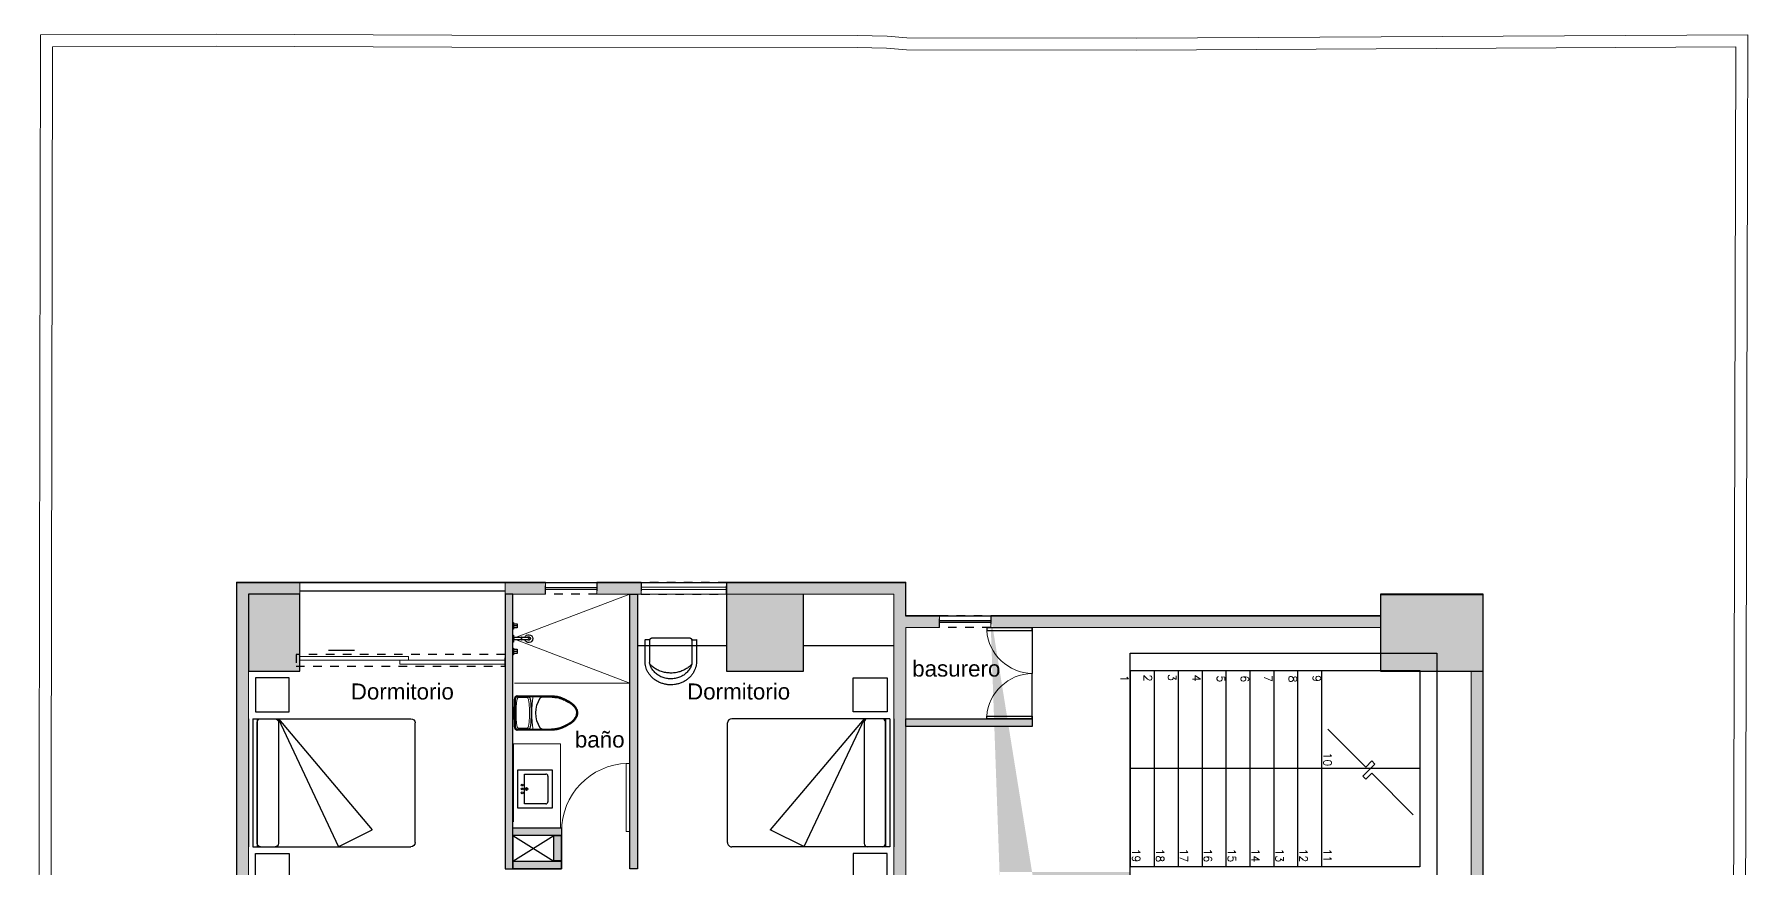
# Model space of a CAD drawing. Header units: metres. Extents: x -598 to 357, y -242 to 574.
# Drawn here: x -259.65 to -239.58, y 305.48 to 315.25 of the extents above; entities that cross this region are included whole.
import ezdxf

# ---------------------------------------------------------------- set-up
doc = ezdxf.new("R2010")
doc.units = ezdxf.units.M
doc.set_wipeout_variables(frame=1)
doc.linetypes.add('xref_Nivel PB$0$xref_Nivel PB$0$HIDDEN2', pattern=[0.1875, 0.125, -0.0625])
doc.linetypes.add('xref_Nivel TIPICO$0$HIDDEN2', pattern=[0.1875, 0.125, -0.0625])
for name, color, linetype, lineweight in [('A-DOOR', 1, 'Continuous', 18), ('Muro Mamspoteria', 5, 'Continuous', 9), ('P-SANR-FIXT', 251, 'Continuous', 18), ('xref_Nivel TIPICO$0$P-puerta', 1, 'Continuous', 18)]:
    doc.layers.add(name, color=color, linetype=linetype, lineweight=lineweight)
for name, color, linetype in [('APTOS_SPZ_MCH_N2 MUNI$0$DUCTOS', 1, 'Continuous'), ('APTOS_SPZ_MCH_N2 MUNI$0$Muebles', 1, 'Continuous'), ('MINUSV', 7, 'Continuous'), ('Muebles fijos', 251, 'Continuous'), ('T-texto', 8, 'Continuous'), ('xref_Nivel PB$0$B-baranda', 2, 'Continuous'), ('xref_Nivel PB$0$D-dintel mamposteria', 1, 'Continuous'), ('xref_Nivel PB$0$V-vidrio', 1, 'Continuous'), ('xref_Nivel TIPICO$0$C-cocinas', 1, 'Continuous'), ('xref_Nivel TIPICO$0$D-dintel mamposteria', 1, 'Continuous'), ('xref_Nivel TIPICO$0$D-ducha mezcladora', 1, 'Continuous'), ('xref_Nivel TIPICO$0$H-hatch mamposteria', 8, 'Continuous'), ('xref_Nivel TIPICO$0$H-hatch tablayeso', 9, 'Continuous'), ('xref_Nivel TIPICO$0$M-muebles', 1, 'Continuous'), ('xref_Nivel TIPICO$0$M-muebles de baño', 1, 'Continuous'), ('xref_Nivel TIPICO$0$M-muro tablayeso', 4, 'Continuous'), ('xref_Nivel TIPICO$0$V-ventana', 1, 'Continuous'), ('xref_Nivel TIPICO$0$X-XREF', 7, 'Continuous'), ('ZXREF_GRADAS_Nx$0$GRADAS', 1, 'Continuous'), ('ZXREF_GRADAS_Nx$0$GRADAS T', 8, 'Continuous')]:
    doc.layers.add(name, color=color, linetype=linetype)
doc.styles.get("Standard").update_dxf_attribs({"font": 'arial.ttf'})
doc.styles.add('ZXREF_GRADAS_Nx$0$E-DIM', font='romans.shx')

# ---------------------------------------------------------------- blocks, each defined once
blk = doc.blocks.new('columna')
at = {"true_color": 0x939598}
h = blk.add_hatch(color=252, dxfattribs=at)
h.dxf.hatch_style = 1
h.paths.add_polyline_path([(154.747, 259.896), (155.647, 259.896), (155.647, 259.296), (154.747, 259.296)])
at = {"color": 252, "true_color": 0x939598}
blk.add_lwpolyline([(154.747, 259.896), (155.647, 259.896), (155.647, 259.296), (154.747, 259.296), (154.747, 259.896)], dxfattribs=at)
blk = doc.blocks.new('ZXREF_GRADAS_Nx')
at = {"layer": 'ZXREF_GRADAS_Nx$0$GRADAS'}
for p, q in [((54.882, 54.214), (54.882, 57.804)), ((54.882, 57.804), (57.582, 57.804)), ((55.082, 54.214), (55.082, 57.604)), ((55.082, 57.604), (57.382, 57.604)), ((57.382, 57.604), (57.382, 54.214)), ((57.582, 54.214), (54.882, 54.214))]:
    blk.add_line(p, q, dxfattribs=at)
for points in [[(56.232, 57.604), (56.232, 54.214)], [(55.082, 56.454), (57.382, 56.454)], [(55.082, 56.174), (57.382, 56.174)], [(55.082, 55.894), (57.382, 55.894)], [(55.082, 55.614), (57.382, 55.614)], [(55.082, 55.334), (57.382, 55.334)], [(55.082, 55.054), (57.382, 55.054)], [(55.082, 54.774), (57.382, 54.774)], [(55.082, 54.494), (57.382, 54.494)], [(55.082, 54.214), (57.382, 54.214)]]:
    blk.add_lwpolyline(points, dxfattribs=at)
at = {"layer": 'ZXREF_GRADAS_Nx$0$GRADAS T'}
blk.add_lwpolyline([(55.771, 56.528), (56.213, 56.971), (56.142, 57.042), (56.178, 57.077), (56.319, 56.936), (56.355, 56.971), (56.284, 57.042), (56.771, 57.528)], dxfattribs=at)
for points in [[(55.724, 54.269, 0, 0.1, 0), (55.724, 54.369, 0, 0, 0), (55.724, 56.402, 0, 0, 0)], [(56.74, 56.406, 0, 0.1, 0), (56.74, 56.306, 0, 0, 0), (56.74, 54.274, 0, 0, 0)]]:
    blk.add_lwpolyline(points, format="xyseb", dxfattribs=at)
at = {"layer": 'ZXREF_GRADAS_Nx$0$GRADAS T', "char_height": 0.0938, "attachment_point": 1, "style": 'ZXREF_GRADAS_Nx$0$E-DIM'}
for s, width, insert in [('9', 0.00634, (55.137, 56.445)), ('10', 0.00634, (56.043, 56.571)), ('11', 0.09375, (57.168, 56.569)), ('12', 0.00634, (57.168, 56.289)), ('8', 0.00634, (55.142, 56.164)), ('13', 0.09375, (57.168, 56.009)), ('7', 0.00634, (55.136, 55.875)), ('6', 0.00634, (55.14, 55.602)), ('14', 0.09375, (57.168, 55.729)), ('15', 0.00634, (57.168, 55.449)), ('5', 0.00634, (55.14, 55.323)), ('4', 0.00634, (55.131, 55.035)), ('16', 0.00634, (57.168, 55.169)), ('17', 0.00634, (57.168, 54.889)), ('3', 0.00634, (55.124, 54.751)), ('18', 0.00634, (57.168, 54.609)), ('2', 0.00634, (55.131, 54.466)), ('1', 0.00634, (55.136, 54.193)), ('19', 0.00634, (57.168, 54.329))]:
    blk.add_mtext_dynamic_manual_height_columns(s, width=width, gutter_width=0.469, heights=[0], dxfattribs=dict(at, insert=insert))
blk = doc.blocks.new('*U240')
at = {"layer": 'xref_Nivel PB$0$D-dintel mamposteria', "linetype": 'xref_Nivel PB$0$xref_Nivel PB$0$HIDDEN2', "ltscale": 0.5}
blk.add_lwpolyline([(0.138, 0), (0, 0), (0, 0.6), (0.138, 0.6)], close=True, dxfattribs=at)
blk = doc.blocks.new('*U290')
at = {"layer": 'xref_Nivel PB$0$D-dintel mamposteria', "linetype": 'xref_Nivel PB$0$xref_Nivel PB$0$HIDDEN2', "ltscale": 0.5}
blk.add_lwpolyline([(0.138, 0), (0, 0), (0, 1), (0.138, 1)], close=True, dxfattribs=at)
blk = doc.blocks.new('xref_Nivel TIPICO$0$M_Mesa-Mesita de noche - 0457 x 0457 x 0610mm-696926-Piso 02')
at = {"layer": 'xref_Nivel TIPICO$0$M-muebles'}
blk.add_lwpolyline([(0.034, 0.427), (0.431, 0.427), (0.431, 0.03), (0.034, 0.03)], close=True, dxfattribs=at)
blk = doc.blocks.new('xref_Nivel TIPICO$0$CAMA QUEEN')
at = {"layer": 'Defpoints', "color": 9, "linetype": 'Continuous'}
blk.add_line((-0.75, 1.95), (0.75, 1.95), dxfattribs=at)
at = {"layer": 'xref_Nivel TIPICO$0$M-muebles', "linetype": 'Continuous'}
for p, q in [((-0.75, 1.9), (-0.75, 0.05)), ((-0.75, 1.9), (0.75, 1.9)), ((-0.75, 1.85), (0.75, 1.85)), ((0.75, 1.9), (0.75, 0.05)), ((-0.751, 1.604), (0.749, 0.895)), ((-0.75, 1.6), (0.55, 0.5)), ((-0.71, 1.6), (0.71, 1.6)), ((0.7, 0), (-0.7, 0))]:
    blk.add_line(p, q, dxfattribs=at)
at = {"layer": 'xref_Nivel TIPICO$0$M-muebles'}
for p, q in [((-0.75, 1.81), (-0.75, 1.64)), ((0.71, 1.85), (-0.71, 1.85)), ((0.75, 1.81), (0.75, 1.64))]:
    blk.add_line(p, q, dxfattribs=at)
at = {"layer": 'xref_Nivel TIPICO$0$M-muebles', "linetype": 'Continuous'}
blk.add_lwpolyline([(0.75, 0.9), (0.55, 0.5)], dxfattribs=at)
at = {"layer": 'xref_Nivel TIPICO$0$M-muebles'}
for centre, start, end in [((-0.71, 1.81), 90, 180), ((0.71, 1.81), 0, 90), ((-0.71, 1.64), 180, 270), ((0.71, 1.64), 270, 0)]:
    blk.add_arc(centre, 0.04, start, end, dxfattribs=at)
at = {"layer": 'xref_Nivel TIPICO$0$M-muebles', "linetype": 'Continuous'}
for centre, start, end in [((-0.7, 0.05), 180, 270), ((0.7, 0.05), 270, 0)]:
    blk.add_arc(centre, 0.05, start, end, dxfattribs=at)
blk = doc.blocks.new('*U264')
at = {"layer": 'xref_Nivel TIPICO$0$H-hatch tablayeso', "transparency": 33554559}
h = blk.add_hatch(color=256, dxfattribs=at)
h.dxf.hatch_style = 1
h.paths.add_polyline_path([(0, 90), (0, 0), (3214, 0), (3214, 90)])
at = {"layer": 'xref_Nivel TIPICO$0$M-muro tablayeso'}
blk.add_lwpolyline([(3214, 0), (0, 0), (0, 90), (3214, 90), (3214, 0)], dxfattribs=at)
blk = doc.blocks.new('*U256')
at = {"layer": 'xref_Nivel TIPICO$0$H-hatch tablayeso', "transparency": 33554559}
h = blk.add_hatch(color=256, dxfattribs=at)
h.dxf.hatch_style = 1
h.paths.add_polyline_path([(0, 90), (0, 0), (3214, 0), (3214, 90)])
at = {"layer": 'xref_Nivel TIPICO$0$M-muro tablayeso'}
blk.add_lwpolyline([(3214, 0), (0, 0), (0, 90), (3214, 90), (3214, 0)], dxfattribs=at)
blk = doc.blocks.new('Familia Puertas - P-7-13066183-AMUEBLADAS N8 _18_34')
at = {"layer": 'A-DOOR'}
for p, q in [((-0.449, 1), (-0.5, 1)), ((-0.5, 1), (-0.5, 0)), ((-0.449, 0), (-0.449, 1)), ((-0.5, 0), (-0.449, 0))]:
    blk.add_line(p, q, dxfattribs=at)
at = {"layer": 'A-DOOR', "color": 8, "true_color": 0x808080}
blk.add_arc((-0.497, 0.001), 1.002, 359.9645, 87.9854, dxfattribs=at)
blk = doc.blocks.new('L3')
blk.add_wipeout([(24.58, 24.077), (25.03, 24.077), (25.03, 23.677), (24.58, 23.677)]).dxf.layer = 'Muebles fijos'
at = {"layer": 'Muebles fijos'}
for p, q in [((24.58, 24.077), (25.03, 24.077)), ((24.58, 23.677), (24.58, 24.077)), ((24.58, 23.752), (24.58, 24.002)), ((24.63, 23.752), (24.63, 24.002)), ((24.63, 23.752), (24.63, 24.002)), ((24.655, 24.077), (24.955, 24.077)), ((24.655, 24.027), (24.955, 24.027)), ((24.655, 24.027), (24.955, 24.027)), ((24.98, 24.002), (24.98, 23.752)), ((24.98, 24.002), (24.98, 23.752)), ((25.03, 24.077), (25.03, 23.677)), ((25.03, 24.002), (25.03, 23.677)), ((24.98, 23.752), (24.63, 23.752)), ((24.98, 23.752), (24.883, 23.752)), ((25.03, 23.677), (24.58, 23.677)), ((25.03, 23.677), (24.58, 23.677))]:
    blk.add_line(p, q, dxfattribs=at)
for centre, radius in [((24.759, 23.725), 0.0111), ((24.805, 23.777), 0.0161), ((24.805, 23.777), 0.0111), ((24.805, 23.725), 0.0111), ((24.85, 23.725), 0.0111)]:
    blk.add_circle(centre, radius, dxfattribs=at)
for centre, start, end in [((24.655, 24.002), 90, 180), ((24.655, 24.002), 90, 180), ((24.955, 24.002), 0, 90), ((24.955, 24.002), 0, 90)]:
    blk.add_arc(centre, 0.025, start, end, dxfattribs=at)
blk = doc.blocks.new('Toilet_Oval_17859 - MO- Inodoro-439146-NIVEL TIPICO 5 - 7  - AMOBLADO')
at = {"layer": 'P-SANR-FIXT', "lineweight": 50}
for p, q in [((-0.196, 0.463), (-0.194, 0.062)), ((0.194, 0.062), (0.196, 0.463))]:
    blk.add_line(p, q, dxfattribs=at)
at = {"layer": 'P-SANR-FIXT'}
for p, q in [((-0.179, 0.345), (-0.179, 0.451)), ((0.179, 0.345), (0.179, 0.451))]:
    blk.add_line(p, q, dxfattribs=at)
at = {"layer": 'P-SANR-FIXT', "lineweight": 25}
for p, q in [((-0.189, 0.171), (-0.188, 0.093)), ((0.189, 0.171), (0.188, 0.093))]:
    blk.add_line(p, q, dxfattribs=at)
at = {"layer": 'P-SANR-FIXT', "lineweight": 50}
for centre, radius, start, end in [((-0.171, 0.463), 0.0254, 90, 180), ((0, -1.924), 2.418, 90, 94.0453), ((0, -1.924), 2.418, 85.9547, 90), ((0.171, 0.463), 0.0254, 360, 90)]:
    blk.add_arc(centre, radius, start, end, dxfattribs=at)
at = {"layer": 'P-SANR-FIXT', "lineweight": 25}
for centre, radius, start, end in [((-0.158, 0.348), 0.0381, 180, 262.1046), ((0, -0.09), 0.334, 58.0304, 121.9696), ((0, 1.487), 1.188, 262.1046, 277.8954), ((0.158, 0.348), 0.0381, 277.8954, 0), ((-0.163, 0.171), 0.0261, 122.4497, 180.2256), ((0.163, 0.171), 0.0261, 359.7744, 57.5503)]:
    blk.add_arc(centre, radius, start, end, dxfattribs=at)
at = {"layer": 'P-SANR-FIXT'}
blk.add_arc((0, -0.82), 1.112, 79.8479, 100.1521, dxfattribs=at)
for points in [[(0, 0.477), (-0.048, 0.477), (-0.104, 0.473), (-0.143, 0.468), (-0.165, 0.461), (-0.174, 0.458), (-0.179, 0.453), (-0.179, 0.451)], [(0, 0.477), (0.048, 0.477), (0.104, 0.473), (0.143, 0.468), (0.165, 0.461), (0.174, 0.458), (0.179, 0.453), (0.179, 0.451)], [(0, 0.318), (-0.048, 0.318), (-0.104, 0.323), (-0.143, 0.328), (-0.165, 0.335), (-0.174, 0.338), (-0.179, 0.343), (-0.179, 0.345)], [(0, 0.318), (0.048, 0.318), (0.104, 0.323), (0.143, 0.328), (0.165, 0.335), (0.174, 0.338), (0.179, 0.343), (0.179, 0.345)]]:
    blk.add_open_spline(points, degree=3, knots=[0, 0, 0, 0, 0.1566407, 0.2861825, 0.3655305, 0.4088071, 0.4283279, 0.4283279, 0.4283279, 0.4283279], dxfattribs=at)
at = {"layer": 'P-SANR-FIXT', "lineweight": 50}
for points, knots in [([(-0.194, 0.062), (-0.194, 0.05), (-0.192, 0.028), (-0.189, 0.004), (-0.186, -0.014), (-0.183, -0.026), (-0.179, -0.037), (-0.176, -0.048), (-0.172, -0.058), (-0.169, -0.067), (-0.165, -0.076), (-0.161, -0.084), (-0.158, -0.092), (-0.153, -0.101), (-0.147, -0.112), (-0.141, -0.124), (-0.133, -0.139), (-0.125, -0.152), (-0.117, -0.164), (-0.111, -0.173), (-0.104, -0.182), (-0.096, -0.191), (-0.088, -0.199), (-0.078, -0.208), (-0.068, -0.216), (-0.058, -0.222), (-0.052, -0.225), (-0.048, -0.227), (-0.045, -0.229), (-0.043, -0.23), (-0.04, -0.231), (-0.038, -0.232), (-0.036, -0.233), (-0.034, -0.234), (-0.031, -0.235), (-0.028, -0.236), (-0.024, -0.237), (-0.02, -0.237), (-0.016, -0.238), (-0.009, -0.239), (-0.004, -0.24), (0, -0.24)], [0, 0, 0, 0, 0.041667, 0.083333, 0.104167, 0.125, 0.145833, 0.166667, 0.1875, 0.208333, 0.229167, 0.25, 0.270833, 0.291667, 0.333333, 0.375, 0.416667, 0.5, 0.541667, 0.583333, 0.625, 0.666667, 0.708333, 0.75, 0.791667, 0.833333, 0.854167, 0.864583, 0.875, 0.885417, 0.895833, 0.90625, 0.911458, 0.916667, 0.927083, 0.9375, 0.947917, 0.958333, 0.96875, 0.979167, 1, 1, 1, 1]), ([(0, -0.24), (0.004, -0.24), (0.009, -0.239), (0.016, -0.238), (0.02, -0.237), (0.024, -0.237), (0.028, -0.236), (0.031, -0.235), (0.034, -0.234), (0.037, -0.233), (0.04, -0.231), (0.043, -0.23), (0.045, -0.229), (0.048, -0.227), (0.052, -0.225), (0.058, -0.222), (0.068, -0.216), (0.078, -0.208), (0.088, -0.199), (0.096, -0.191), (0.104, -0.182), (0.111, -0.173), (0.117, -0.164), (0.125, -0.152), (0.133, -0.139), (0.141, -0.124), (0.147, -0.112), (0.153, -0.101), (0.158, -0.092), (0.161, -0.084), (0.165, -0.076), (0.169, -0.067), (0.172, -0.058), (0.176, -0.048), (0.179, -0.037), (0.183, -0.026), (0.186, -0.014), (0.189, 0.004), (0.192, 0.028), (0.194, 0.05), (0.194, 0.062)], [0, 0, 0, 0, 0.020833, 0.03125, 0.041667, 0.052083, 0.0625, 0.072917, 0.083333, 0.09375, 0.104167, 0.114583, 0.125, 0.135417, 0.145833, 0.166667, 0.208333, 0.25, 0.291667, 0.333333, 0.375, 0.416667, 0.458333, 0.5, 0.583333, 0.625, 0.666667, 0.708333, 0.729167, 0.75, 0.770833, 0.791667, 0.8125, 0.833333, 0.854167, 0.875, 0.895833, 0.916667, 0.958333, 1, 1, 1, 1])]:
    blk.add_open_spline(points, degree=3, knots=knots, dxfattribs=at)
at = {"layer": 'P-SANR-FIXT', "lineweight": 25}
for points in [[(-0.188, 0.093), (-0.184, 0.032), (-0.178, -0.02), (-0.155, -0.081), (-0.133, -0.124), (-0.114, -0.156), (-0.094, -0.185), (-0.066, -0.209), (-0.05, -0.22), (-0.018, -0.234), (0, -0.234)], [(0.188, 0.093), (0.184, 0.032), (0.178, -0.02), (0.155, -0.081), (0.133, -0.124), (0.114, -0.156), (0.094, -0.185), (0.066, -0.209), (0.05, -0.22), (0.018, -0.234), (0, -0.234)]]:
    blk.add_open_spline(points, degree=3, knots=[0, 0, 0, 0, 0.19509, 0.375915, 0.540569, 0.672678, 0.792703, 0.893059, 0.993012, 1.071971, 1.071971, 1.071971, 1.071971], dxfattribs=at)
blk = doc.blocks.new('*U260')
at = {"layer": 'xref_Nivel TIPICO$0$H-hatch tablayeso', "transparency": 33554559}
h = blk.add_hatch(color=256, dxfattribs=at)
h.dxf.hatch_style = 1
h.paths.add_polyline_path([(0, 90), (0, 0), (570, 0), (570, 90)])
at = {"layer": 'xref_Nivel TIPICO$0$M-muro tablayeso'}
blk.add_lwpolyline([(570, 0), (0, 0), (0, 90), (570, 90), (570, 0)], dxfattribs=at)
blk = doc.blocks.new('*U239')
at = {"layer": 'xref_Nivel TIPICO$0$D-dintel mamposteria', "linetype": 'xref_Nivel TIPICO$0$HIDDEN2', "ltscale": 0.5}
blk.add_lwpolyline([(0.14, 0), (0, 0), (0, 2.448), (0.14, 2.448)], close=True, dxfattribs=at)
blk = doc.blocks.new('xref_Nivel TIPICO$0$MU12')
at = {"layer": 'xref_Nivel TIPICO$0$D-ducha mezcladora'}
for p, q in [((-0.19, 0), (-0.19, -0.01)), ((-0.11, 0), (-0.19, 0)), ((-0.11, -0.01), (-0.11, 0)), ((0.04, 0), (-0.04, 0)), ((-0.04, 0), (-0.04, -0.01)), ((0.04, -0.01), (0.04, 0)), ((0.19, 0), (0.11, 0)), ((0.11, 0), (0.11, -0.01)), ((0.19, -0.01), (0.19, 0)), ((-0.19, -0.01), (-0.11, -0.01)), ((-0.15, -0.05), (-0.15, -0.01)), ((-0.04, -0.01), (0.04, -0.01)), ((0.11, -0.01), (0.19, -0.01)), ((0.15, -0.05), (0.15, -0.01))]:
    blk.add_line(p, q, dxfattribs=at)
at = {"layer": 'xref_Nivel TIPICO$0$D-ducha mezcladora', "linetype": 'ByBlock'}
for p, q in [((-0.018, -0.097), (0.018, -0.097)), ((-0.018, -0.102), (-0.018, -0.097)), ((-0.018, -0.102), (0.018, -0.102)), ((-0.013, -0.097), (-0.013, -0.01)), ((-0.013, -0.177), (-0.013, -0.102)), ((0.013, -0.097), (0.013, -0.01)), ((0.013, -0.178), (0.013, -0.102)), ((0.018, -0.102), (0.018, -0.097))]:
    blk.add_line(p, q, dxfattribs=at)
at = {"layer": 'xref_Nivel TIPICO$0$D-ducha mezcladora'}
for points in [[(-0.175, -0.01), (-0.175, -0.05), (-0.125, -0.05)], [(-0.125, -0.05), (-0.125, -0.01)], [(0.125, -0.01), (0.125, -0.05), (0.175, -0.05)], [(0.175, -0.05), (0.175, -0.01)]]:
    blk.add_lwpolyline(points, dxfattribs=at)
for centre, radius, start, end in [((0, -0.187), 0.0468, 104.9774, 73.9708), ((-0.001, -0.185), 0.0211, 122.5516, 49.7391), ((0, -0.173), 0.0133, 196.9135, 337.7151)]:
    blk.add_arc(centre, radius, start, end, dxfattribs=at)
blk = doc.blocks.new('*U302')
at = {"layer": 'xref_Nivel TIPICO$0$H-hatch tablayeso', "transparency": 33554559}
h = blk.add_hatch(color=256, dxfattribs=at)
h.dxf.hatch_style = 1
h.paths.add_polyline_path([(300, 0), (300, 90), (0, 90), (0, 0)])
at = {"layer": 'xref_Nivel TIPICO$0$M-muro tablayeso'}
blk.add_lwpolyline([(300, 0), (0, 0), (0, 90), (300, 90), (300, 0)], dxfattribs=at)
blk = doc.blocks.new('silla')
at = {"layer": 'APTOS_SPZ_MCH_N2 MUNI$0$Muebles'}
for points, weights, knots in [([(-124.412, 276.465), (-124.307, 276.561), (-124.307, 276.712), (-124.307, 276.862), (-124.412, 276.959), (-124.552, 276.959), (-124.692, 276.959), (-124.703, 276.959), (-124.711, 276.95), (-124.719, 276.941), (-124.719, 276.929), (-124.719, 276.712), (-124.719, 276.495), (-124.719, 276.465), (-124.692, 276.465), (-124.552, 276.465), (-124.412, 276.465), (-124.239, 276.516), (-124.239, 276.712), (-124.239, 276.907), (-124.412, 276.959)], [1, 0.906586410907, 1, 0.906586410907, 1, 1, 1, 0.923879532511, 1, 0.923879532511, 1, 1, 1, 0.707106781189, 1, 1, 1, 0.794674166831, 1, 0.794674166831, 1], [0, 0, 0, 0.871345, 0.871345, 1.74269, 1.74269, 2.74269, 2.74269, 3.528088, 3.528088, 4.313487, 4.313487, 5.313487, 5.313487, 6.884283, 6.884283, 7.884283, 7.884283, 9.188934, 9.188934, 10.493586, 10.493586, 10.493586]), ([(-124.698, 276.465), (-124.698, 276.438), (-124.698, 276.412), (-124.557, 276.412), (-124.415, 276.412), (-124.171, 276.442), (-124.169, 276.71), (-124.168, 276.979), (-124.412, 277.012), (-124.555, 277.012), (-124.698, 277.012), (-124.698, 276.985), (-124.698, 276.959)], [1, 1, 1, 1, 1, 0.747428878724, 1, 0.747428878724, 1, 1, 1, 1, 1], [0, 0, 0, 1, 1, 2, 2, 3.453226, 3.453226, 4.906452, 4.906452, 5.906452, 5.906452, 6.906452, 6.906452, 6.906452])]:
    blk.add_rational_spline(points, weights, degree=2, knots=knots, dxfattribs=at)
blk = doc.blocks.new('*U350')
at = {"layer": 'xref_Nivel TIPICO$0$H-hatch tablayeso', "transparency": 33554559}
h = blk.add_hatch(color=256, dxfattribs=at)
h.dxf.hatch_style = 1
h.paths.add_polyline_path([(0, 90), (0, 0), (1478, 0), (1478, 90)])
at = {"layer": 'xref_Nivel TIPICO$0$M-muro tablayeso'}
blk.add_lwpolyline([(1478, 0), (0, 0), (0, 90), (1478, 90), (1478, 0)], dxfattribs=at)
blk = doc.blocks.new('xref_Nivel TIPICO$0$P-70')
at = {"layer": 'Defpoints', "color": 8, "true_color": 0x808080}
blk.add_lwpolyline([(0, 0), (-0.7, 0)], dxfattribs=at)
at = {"layer": 'xref_Nivel TIPICO$0$M-muebles de baño'}
blk.add_lwpolyline([(-0.04, 0), (0, 0), (0, -0.7), (-0.04, -0.7)], close=True, dxfattribs=at)
at = {"layer": 'xref_Nivel TIPICO$0$P-puerta', "color": 8, "true_color": 0x808080}
blk.add_arc((0.019, 0.017), 0.72, 181.3047, 265.2961, dxfattribs=at)

msp = doc.modelspace()

# ---------------------------------------------------------------- hatches: boundary and pattern name
at = {"true_color": 0x939598}
h = msp.add_hatch(color=252, dxfattribs=at)
h.dxf.hatch_style = 1
h.paths.add_polyline_path([(-250.639, 308.694), (-251.539, 308.694), (-251.539, 307.794), (-250.639, 307.794)])
h = msp.add_hatch(color=252, dxfattribs=at)
h.dxf.hatch_style = 1
h.paths.add_polyline_path([(-242.679, 308.694), (-243.879, 308.694), (-243.879, 307.794), (-242.679, 307.794)])
at = {"layer": 'xref_Nivel TIPICO$0$H-hatch mamposteria', "transparency": 33554585}
h = msp.add_hatch(color=256, dxfattribs=at)
h.dxf.hatch_style = 1
h.paths.add_polyline_path([(-243.821, 300.273), (-243.681, 300.273), (-243.681, 301.959), (-243.821, 301.959)], flags=17)
h.paths.add_polyline_path([(-242.678, 304.919), (-242.679, 307.794), (-242.819, 307.794), (-242.818, 304.919)])
h.paths.add_polyline_path([(-243.779, 291.884), (-243.779, 291.684), (-244.078, 291.683), (-244.078, 291.713), (-244.098, 291.714), (-244.06, 291.883)], flags=17)
h.paths.add_polyline_path([(-251.539, 299.394), (-251.539, 299.534), (-256.539, 299.534), (-256.539, 299.394)], flags=17)
h.paths.add_polyline_path([(-250.639, 299.534), (-250.639, 299.394), (-249.579, 299.394), (-249.579, 295.782), (-249.439, 295.782), (-249.439, 300.294), (-249.579, 300.294), (-249.579, 299.534)], flags=17)
h.paths.add_polyline_path([(-257.279, 303.295), (-257.139, 303.295), (-257.139, 302.61), (-257.279, 302.61)])
h.paths.add_polyline_path([(-257.139, 303.895), (-257.279, 303.895), (-257.279, 308.834), (-256.539, 308.834), (-256.539, 308.694), (-257.139, 308.694)])
h.paths.add_polyline_path([(-248.445, 308.304), (-248.445, 308.444), (-243.879, 308.444), (-243.879, 308.304)], flags=17)
h.paths.add_polyline_path([(-254.134, 308.694), (-254.134, 308.834), (-253.659, 308.834), (-253.659, 308.694)])
h.paths.add_polyline_path([(-257.279, 300.294), (-257.139, 300.294), (-257.139, 299.394), (-257.279, 299.394)])
h.paths.add_polyline_path([(-257.139, 285.396), (-257.279, 285.396), (-257.279, 286.929), (-256.064, 286.929), (-256.064, 286.789), (-257.139, 286.789)])
h.paths.add_polyline_path([(-257.139, 280.342), (-257.279, 280.342), (-257.279, 282.496), (-257.139, 282.496)])
h.paths.add_polyline_path([(-251.539, 279.128), (-251.679, 279.128), (-251.679, 278.02), (-253.039, 278.02), (-253.039, 277.88), (-251.679, 277.88), (-251.679, 276.472), (-251.159, 276.472), (-251.159, 276.612), (-251.539, 276.612)])
h.paths.add_polyline_path([(-247.147, 288.854), (-247.147, 288.714), (-249.439, 288.714), (-249.439, 276.472), (-249.959, 276.472), (-249.959, 276.612), (-249.579, 276.612), (-249.579, 288.854)])
h.paths.add_polyline_path([(-256.539, 278.02), (-256.539, 277.88), (-257.279, 277.88), (-257.279, 279.342), (-257.139, 279.342), (-257.139, 278.02)])
h.paths.add_polyline_path([(-257.279, 284.396), (-257.278, 283.496), (-257.138, 283.496), (-257.139, 284.396)])
h.paths.add_polyline_path([(-257.139, 293.836), (-257.279, 293.836), (-257.279, 292.684), (-257.139, 292.684)], flags=17)
h.paths.add_polyline_path([(-257.279, 296.369), (-255.745, 296.369), (-255.745, 296.229), (-257.139, 296.229), (-257.138, 294.836), (-257.278, 294.836)])
edge = h.paths.add_edge_path()
edge.add_line((-242.678, 304.351), (-242.819, 304.351))
edge.add_line((-242.819, 304.351), (-242.819, 303.999))
edge.add_line((-242.819, 303.999), (-244.482, 303.999))
edge.add_line((-244.482, 303.999), (-244.482, 303.859))
edge.add_line((-244.482, 303.859), (-242.679, 303.859))
edge.add_line((-242.679, 303.859), (-242.679, 304.351))
edge.add_line((-257.278, 284.396), (-257.138, 284.396))
edge.add_line((-242.679, 290.984), (-242.679, 289.234))
edge.add_line((-242.679, 289.234), (-245.489, 289.234))
edge.add_line((-247.647, 289.854), (-247.787, 289.854))
edge.add_line((-248.445, 308.306), (-248.445, 308.446))
edge.add_line((-243.439, 277.32), (-243.439, 277.46))
edge.add_line((-242.819, 280.673), (-242.681, 280.673))
edge.add_line((-242.819, 281.273), (-242.682, 281.273))
edge.add_line((-244.892, 293.734), (-245.489, 293.734))
edge.add_line((-245.489, 293.734), (-245.489, 296.094))
edge.add_line((-245.489, 296.094), (-247.787, 296.094))
edge.add_line((-247.787, 296.094), (-247.787, 296.334))
edge.add_line((-245.064, 291.684), (-245.064, 291.714))
edge.add_line((-245.064, 291.714), (-245.046, 291.714))
edge.add_line((-245.046, 291.714), (-245.082, 291.884))
edge.add_line((-243.813, 293.934), (-242.886, 293.934))
edge.add_line((-242.886, 293.934), (-242.886, 296.034))
edge.add_line((-242.886, 296.034), (-245.289, 296.034))
edge.add_line((-245.289, 296.034), (-245.289, 293.934))
edge.add_line((-245.289, 293.934), (-244.874, 293.934))
edge.add_line((-247.787, 296.334), (-247.647, 296.334))
edge.add_line((-247.647, 296.334), (-247.647, 296.234))
edge.add_line((-247.647, 296.234), (-242.679, 296.234))
edge.add_line((-242.679, 296.234), (-242.679, 293.734))
edge.add_line((-242.679, 293.734), (-243.795, 293.734))
edge.add_line((-243.439, 277.32), (-243.439, 277.46))
edge.add_line((-243.439, 277.46), (-242.819, 277.46))
edge.add_line((-242.819, 277.46), (-242.819, 280.673))
edge.add_line((-242.681, 280.673), (-242.679, 277.32))
edge.add_line((-242.682, 281.273), (-242.682, 282.144))
edge.add_line((-242.682, 282.144), (-242.819, 282.144))
edge.add_line((-242.679, 277.32), (-243.439, 277.32))
edge.add_line((-242.819, 282.144), (-242.819, 281.273))
edge.add_line((-242.686, 290.984), (-242.886, 290.984))
edge.add_line((-247.647, 289.854), (-247.647, 291.127))
edge.add_line((-247.647, 291.127), (-245.489, 291.127))
edge.add_line((-245.489, 291.127), (-245.489, 289.234))
edge.add_line((-245.489, 291.267), (-247.787, 291.267))
edge.add_line((-247.787, 291.267), (-247.787, 289.854))
edge.add_line((-245.082, 291.884), (-245.489, 291.884))
edge.add_line((-245.489, 291.884), (-245.489, 291.267))
edge.add_line((-245.289, 291.684), (-245.064, 291.684))
edge.add_line((-242.886, 290.984), (-242.886, 289.434))
edge.add_line((-242.886, 289.434), (-245.289, 289.434))
edge.add_line((-245.289, 289.434), (-245.289, 291.684))
h.paths.add_polyline_path([(-252.539, 308.694), (-252.539, 308.834), (-253.059, 308.834), (-253.059, 308.694)])
h.paths.add_polyline_path([(-251.539, 308.834), (-251.539, 308.694), (-249.579, 308.694), (-249.579, 301.294), (-249.439, 301.294), (-249.439, 308.304), (-249.045, 308.304), (-249.045, 308.444), (-249.439, 308.444), (-249.439, 308.834)])
h.paths.add_polyline_path([(-257.277, 290.984), (-257.138, 290.984), (-257.136, 291.884), (-257.276, 291.884)], flags=17)
h.paths.add_polyline_path([(-257.279, 290.094), (-249.579, 290.094), (-249.579, 294.782), (-249.439, 294.782), (-249.439, 289.854), (-249.579, 289.854), (-249.579, 289.954), (-257.279, 289.954)])
h.paths.add_polyline_path([(-249.44, 282.47), (-249.439, 282.33), (-242.682, 282.33), (-242.682, 282.944), (-242.683, 282.944), (-242.683, 284.396), (-242.819, 284.396), (-242.821, 282.47)], flags=16)
h.paths.add_polyline_path([(-247.787, 302.3), (-248.339, 302.303), (-248.339, 302.163), (-247.787, 302.16), (-247.787, 297.334), (-247.647, 297.334), (-247.647, 300.991), (-244.721, 300.991), (-244.721, 301.131), (-247.647, 301.131), (-247.647, 305.302), (-246.811, 305.302), (-246.811, 305.442), (-248.339, 305.442), (-248.339, 305.302), (-247.787, 305.302)], flags=17)

# ---------------------------------------------------------------- linework, layer by layer
at = {"color": 252, "true_color": 0x939598}
msp.add_lwpolyline([(-251.539, 308.834), (-251.539, 307.794), (-250.639, 307.794), (-250.639, 308.694)], dxfattribs=at)
at = {"color": 6}
msp.add_lwpolyline([(-242.679, 308.694), (-243.879, 308.694), (-243.879, 307.794), (-242.679, 307.794), (-242.679, 308.694)], dxfattribs=at)
at = {"layer": 'APTOS_SPZ_MCH_N2 MUNI$0$DUCTOS'}
for points in [[(-254.044, 305.57), (-253.564, 305.871)], [(-254.044, 305.871), (-253.564, 305.57)]]:
    msp.add_lwpolyline(points, dxfattribs=at)
at = {"layer": 'Muro Mamspoteria', "lineweight": 0}
for p, q in [((-253.659, 308.834), (-257.279, 308.834)), ((-256.539, 308.694), (-257.139, 308.694)), ((-253.659, 308.694), (-254.134, 308.694)), ((-252.539, 308.834), (-253.059, 308.834)), ((-249.579, 308.694), (-253.059, 308.694)), ((-249.439, 308.834), (-251.539, 308.834)), ((-249.579, 301.294), (-249.579, 308.694)), ((-249.439, 308.444), (-249.439, 308.834)), ((-249.439, 301.294), (-249.439, 308.304))]:
    msp.add_line(p, q, dxfattribs=at)
at = {"layer": 'Muro Mamspoteria'}
for p, q in [((-253.659, 308.694), (-253.659, 308.834)), ((-253.059, 308.694), (-253.059, 308.834)), ((-252.539, 308.834), (-252.539, 308.694)), ((-249.045, 308.304), (-249.045, 308.444)), ((-248.445, 308.304), (-248.445, 308.446))]:
    msp.add_line(p, q, dxfattribs=at)
at = {"layer": 'Muro Mamspoteria', "lineweight": 0}
for points in [[(-239.688, 273.713), (-239.579, 315.243), (-246.74, 315.202), (-249.427, 315.209), (-249.66, 315.228), (-250.011, 315.236), (-254.757, 315.24), (-257.518, 315.249), (-259.574, 315.243), (-259.649, 273.721), (-239.688, 273.713)], [(-256.539, 308.834), (-256.539, 308.694)]]:
    msp.add_lwpolyline(points, dxfattribs=at)
msp.add_lwpolyline([(-239.828, 273.853), (-239.72, 315.102), (-246.74, 315.062), (-249.433, 315.069), (-249.667, 315.088), (-250.012, 315.096), (-254.758, 315.1), (-257.518, 315.109), (-259.434, 315.104), (-259.508, 273.861)], close=True, dxfattribs=at)
at = {"layer": 'Muro Mamspoteria'}
for points in [[(-257.279, 303.895), (-257.279, 308.834)], [(-257.139, 308.694), (-257.139, 302.61), (-257.279, 302.61)], [(-254.134, 308.694), (-254.134, 308.834)], [(-249.045, 308.444), (-249.439, 308.444)], [(-249.045, 308.304), (-249.439, 308.304)], [(-243.879, 308.444), (-248.445, 308.444)], [(-243.879, 308.304), (-248.445, 308.304)], [(-242.819, 307.794), (-242.818, 304.919), (-242.678, 304.919), (-242.679, 307.794)]]:
    msp.add_lwpolyline(points, dxfattribs=at)
at = {"layer": 'P-SANR-FIXT'}
msp.add_line((-254.024, 307.654), (-252.674, 307.654), dxfattribs=at)
msp.add_lwpolyline([(-252.674, 308.694), (-254.044, 308.174), (-252.674, 307.654)], dxfattribs=at)
at = {"layer": 'xref_Nivel PB$0$B-baranda'}
msp.add_lwpolyline([(-256.539, 308.734), (-254.134, 308.734)], dxfattribs=at)
at = {"layer": 'xref_Nivel PB$0$V-vidrio'}
for points in [[(-253.659, 308.775), (-253.059, 308.774)], [(-253.059, 308.75), (-253.659, 308.751)], [(-251.539, 308.775), (-252.539, 308.774)], [(-252.539, 308.75), (-251.539, 308.752)], [(-249.045, 308.387), (-248.445, 308.386)], [(-248.445, 308.362), (-249.045, 308.363)]]:
    msp.add_lwpolyline(points, dxfattribs=at)
at = {"layer": 'xref_Nivel TIPICO$0$C-cocinas'}
msp.add_lwpolyline([(-250.639, 308.094), (-249.579, 308.094)], dxfattribs=at)
at = {"layer": 'xref_Nivel TIPICO$0$M-muebles'}
msp.add_lwpolyline([(-252.584, 308.694), (-252.584, 308.094), (-251.539, 308.094)], dxfattribs=at)
msp.add_lwpolyline([(-254.044, 305.48), (-253.474, 305.48), (-253.474, 305.871), (-254.044, 305.871)], close=True, dxfattribs=at)
at = {"layer": 'xref_Nivel TIPICO$0$P-puerta'}
for points in [[(-255.265, 307.921), (-255.265, 307.966), (-256.539, 307.966), (-256.539, 307.921), (-254.134, 307.921)], [(-254.134, 307.921), (-254.134, 307.876), (-255.365, 307.876), (-255.365, 307.921)]]:
    msp.add_lwpolyline(points, dxfattribs=at)
at = {"layer": 'xref_Nivel TIPICO$0$V-ventana'}
msp.add_lwpolyline([(-255.899, 308.035), (-256.203, 308.035)], dxfattribs=at)

# ---------------------------------------------------------------- block references
at = {"xscale": -1, "rotation": 89.91524575399811}
msp.add_blockref('silla', (24.335, 183.055), dxfattribs=at)
at = {"layer": 'MINUSV', "xscale": -1, "rotation": 270}
msp.add_blockref('columna', (-516.435, 153.047), dxfattribs=at)
at = {"layer": 'Muro Mamspoteria', "lineweight": 0, "xscale": -1, "rotation": 90}
msp.add_blockref('*U239', (-254.134, 307.99), dxfattribs=at)
at = {"layer": 'Muro Mamspoteria', "lineweight": 0, "xscale": -0.7960678973457521, "yscale": 0.7960678973457521, "zscale": 0.7960678973457521}
msp.add_blockref('Familia Puertas - P-7-13066183-AMUEBLADAS N8 _18_34', (-253.072, 305.916), dxfattribs=at)
at = {"layer": 'P-SANR-FIXT', "xscale": -1, "rotation": 90}
msp.add_blockref('Toilet_Oval_17859 - MO- Inodoro-439146-NIVEL TIPICO 5 - 7  - AMOBLADO', (-253.529, 307.304), dxfattribs=at)
at = {"layer": 'xref_Nivel PB$0$D-dintel mamposteria', "rotation": 89.99999999999999}
for p in [(-253.059, 308.694), (-248.445, 308.306)]:
    msp.add_blockref('*U240', p, dxfattribs=at)
at = {"layer": 'xref_Nivel PB$0$D-dintel mamposteria', "xscale": -1, "rotation": 270}
msp.add_blockref('*U290', (-252.539, 308.694), dxfattribs=at)
at = {"layer": 'xref_Nivel TIPICO$0$D-ducha mezcladora', "xscale": -1, "rotation": 90}
msp.add_blockref('xref_Nivel TIPICO$0$MU12', (-254.044, 308.174), dxfattribs=at)
at = {"layer": 'xref_Nivel TIPICO$0$M-muebles', "xscale": -1}
for name, p, rotation in [('xref_Nivel TIPICO$0$M_Mesa-Mesita de noche - 0457 x 0457 x 0610mm-696926-Piso 02', (-256.632, 307.748), 90), ('xref_Nivel TIPICO$0$CAMA QUEEN', (-255.189, 306.487), 90), ('xref_Nivel TIPICO$0$M_Mesa-Mesita de noche - 0457 x 0457 x 0610mm-696926-Piso 02', (-250.086, 305.227), 269.9999999999993)]:
    msp.add_blockref(name, p, dxfattribs=dict(at, rotation=rotation))
at = {"layer": 'xref_Nivel TIPICO$0$M-muebles'}
for name, p, rotation in [('xref_Nivel TIPICO$0$M_Mesa-Mesita de noche - 0457 x 0457 x 0610mm-696926-Piso 02', (-250.086, 307.748), 270), ('xref_Nivel TIPICO$0$CAMA QUEEN', (-251.529, 306.487), 270), ('xref_Nivel TIPICO$0$M_Mesa-Mesita de noche - 0457 x 0457 x 0610mm-696926-Piso 02', (-256.632, 305.227), 89.99999999999999)]:
    msp.add_blockref(name, p, dxfattribs=dict(at, rotation=rotation))
at = {"layer": 'xref_Nivel TIPICO$0$M-muro tablayeso', "yscale": 0.001, "zscale": 0.001}
for name, p, xscale, rotation in [('*U264', (-254.044, 308.694), -0.001, 90), ('*U256', (-252.674, 308.694), 0.001, 270), ('*U350', (-247.961, 307.235), 0.001, 180), ('*U302', (-253.564, 305.871), 0.001, 270)]:
    msp.add_blockref(name, p, dxfattribs=dict(at, xscale=xscale, rotation=rotation))
at = {"layer": 'xref_Nivel TIPICO$0$M-muro tablayeso', "xscale": 0.001, "yscale": 0.001, "zscale": 0.001}
for p in [(-254.044, 305.871), (-254.044, 305.48)]:
    msp.add_blockref('*U260', p, dxfattribs=at)
at = {"layer": 'xref_Nivel TIPICO$0$P-puerta', "yscale": 0.7593131147801515, "zscale": 0.7593131147801515}
for p, xscale, rotation in [((-247.961, 308.298), -0.7593131147801515, 269.9292542700121), ((-247.961, 307.235), 0.7593131147801515, 270.0707457299879)]:
    msp.add_blockref('xref_Nivel TIPICO$0$P-70', p, dxfattribs=dict(at, xscale=xscale, rotation=rotation))
at = {"layer": 'xref_Nivel TIPICO$0$X-XREF', "rotation": 269.9999999999999}
msp.add_blockref('ZXREF_GRADAS_Nx', (-301.025, 362.884), dxfattribs=at)

# ---------------------------------------------------------------- texts
at = {"layer": 'T-texto', "char_height": 0.1875}
for s, width, gutter_width, insert, attachment_point in [('basurero', 0.00439, 0.312, (-249.366, 307.727), 7), ('Dormitorio', 0.12606, 0.938, (-255.942, 307.649), 1), ('Dormitorio', 0.12606, 0.938, (-252.003, 307.649), 1), ('baño', 0.12606, 0.938, (-253.317, 307.087), 1)]:
    msp.add_mtext_dynamic_manual_height_columns(s, width=width, gutter_width=gutter_width, heights=[0], dxfattribs=dict(at, insert=insert, attachment_point=attachment_point))

# ---------------------------------------------------------------- next in the draw order: block references
at = {"layer": 'Muebles fijos', "rotation": 270}
msp.add_blockref('L3', (-277.66, 331.219), dxfattribs=at)

# ---------------------------------------------------------------- next in the draw order: linework, layer by layer
at = {"layer": 'APTOS_SPZ_MCH_N2 MUNI$0$DUCTOS'}
msp.add_lwpolyline([(-249.439, 282.33), (-242.679, 282.33), (-242.681, 283.739), (-242.185, 283.74), (-242.183, 289.428), (-242.679, 289.428), (-242.679, 291.877), (-243.079, 291.877), (-243.079, 293.728), (-242.679, 293.728), (-242.679, 308.688), (-243.879, 308.688), (-243.879, 308.438), (-249.439, 308.438), (-249.439, 308.828), (-257.279, 308.828), (-257.279, 276.466), (-249.439, 276.466), (-249.439, 282.33)], dxfattribs=at)
at = {"layer": 'P-SANR-FIXT'}
msp.add_lwpolyline([(-254.034, 306.028), (-254.034, 306.944), (-253.484, 306.944), (-253.484, 305.961)], dxfattribs=at)

doc.saveas('drawing.dxf')
